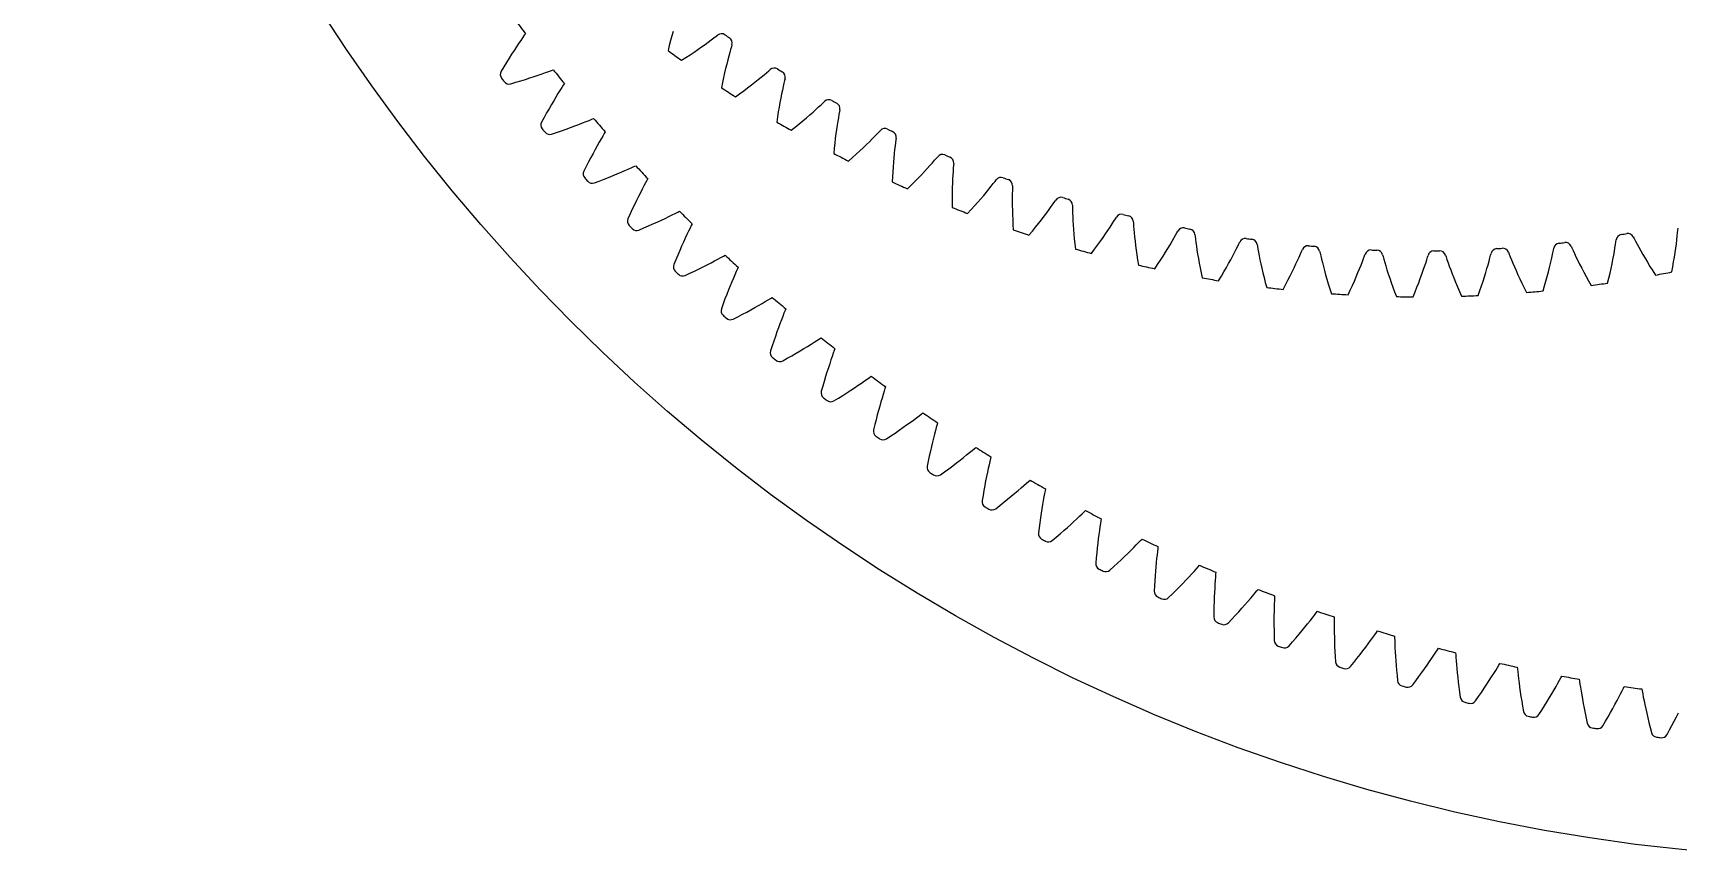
# Model space of a CAD drawing. Header units: millimetres. Extents: x -90 to 90, y -90 to 90.
# Drawn here: x -90.1 to -9.4, y -90.1 to -49.5 of the extents above; entities that cross this region are included whole.
import ezdxf

# ---------------------------------------------------------------- set-up
doc = ezdxf.new("R2010")
doc.units = ezdxf.units.MM

msp = doc.modelspace()

# ---------------------------------------------------------------- linework, layer by layer
at = {"layer": 'fixed_ring'}
for p, q in [((-66.160841, -49.920053), (-66.262972, -50.071578)), ((-66.067878, -49.784044), (-66.160841, -49.920053)), ((-65.987792, -49.66833), (-66.067878, -49.784044)), ((-65.932738, -49.589556), (-65.987792, -49.66833)), ((-66.730959, -50.794799), (-66.858286, -51.000013)), ((-66.60708, -50.59866), (-66.730959, -50.794799)), ((-66.487251, -50.412183), (-66.60708, -50.59866)), ((-66.372224, -50.236136), (-66.487251, -50.412183)), ((-66.262972, -50.071578), (-66.372224, -50.236136)), ((-66.988562, -51.213841), (-67.121781, -51.435365)), ((-66.858286, -51.000013), (-66.988562, -51.213841)), ((-65.499457, -51.689108), (-65.300158, -51.621999)), ((-65.300158, -51.621999), (-65.11343, -51.557595)), ((-65.11343, -51.557595), (-64.941105, -51.49681)), ((-64.941105, -51.49681), (-64.786103, -51.440999)), ((-64.786103, -51.440999), (-64.653979, -51.392554)), ((-64.653979, -51.392554), (-64.563901, -51.359057)), ((-66.649241, -52.04622), (-66.401351, -51.97293)), ((-66.401351, -51.97293), (-66.161651, -51.900555)), ((-66.161651, -51.900555), (-65.93103, -51.82887)), ((-65.93103, -51.82887), (-65.71006, -51.758242)), ((-65.71006, -51.758242), (-65.499457, -51.689108)), ((-64.236278, -52.373364), (-64.332636, -52.528624)), ((-64.148495, -52.233955), (-64.236278, -52.373364)), ((-64.072819, -52.11531), (-64.148495, -52.233955)), ((-64.020767, -52.034521), (-64.072819, -52.11531)), ((-64.656675, -53.068277), (-64.773088, -53.268936)), ((-64.543945, -52.877424), (-64.656675, -53.068277)), ((-64.435621, -52.697175), (-64.543945, -52.877424)), ((-64.332636, -52.528624), (-64.435621, -52.697175)), ((-65.014746, -53.697371), (-65.139539, -53.92375)), ((-64.892606, -53.478794), (-65.014746, -53.697371)), ((-64.773088, -53.268936), (-64.892606, -53.478794)), ((-63.508819, -54.116289), (-63.312185, -54.041731)), ((-63.312185, -54.041731), (-63.128011, -53.970349)), ((-63.128011, -53.970349), (-62.958095, -53.903125)), ((-62.958095, -53.903125), (-62.805302, -53.841523)), ((-62.805302, -53.841523), (-62.675094, -53.788143)), ((-62.675094, -53.788143), (-62.586339, -53.751281)), ((-64.644355, -54.516398), (-64.399398, -54.433835)), ((-64.399398, -54.433835), (-64.16259, -54.352495)), ((-64.16259, -54.352495), (-63.934829, -54.272186)), ((-63.934829, -54.272186), (-63.716671, -54.193296)), ((-63.716671, -54.193296), (-63.508819, -54.116289)), ((-62.220795, -54.752546), (-62.311245, -54.911321)), ((-62.138318, -54.609934), (-62.220795, -54.752546)), ((-62.067159, -54.488526), (-62.138318, -54.609934)), ((-62.018182, -54.405837), (-62.067159, -54.488526)), ((-62.723538, -55.667677), (-62.835078, -55.881882)), ((-62.614755, -55.462781), (-62.723538, -55.667677)), ((-62.509284, -55.267822), (-62.614755, -55.462781)), ((-62.407816, -55.083626), (-62.509284, -55.267822)), ((-62.311245, -54.911321), (-62.407816, -55.083626)), ((-62.94891, -56.104898), (-63.065099, -56.335811)), ((-62.835078, -55.881882), (-62.94891, -56.104898)), ((-61.633099, -56.551646), (-61.42829, -56.466874)), ((-61.42829, -56.466874), (-61.2346, -56.384974)), ((-61.2346, -56.384974), (-61.053242, -56.306714)), ((-61.053242, -56.306714), (-60.885974, -56.233146)), ((-60.885974, -56.233146), (-60.735606, -56.16584)), ((-60.735606, -56.16584), (-60.607499, -56.1076)), ((-60.607499, -56.1076), (-60.520193, -56.067426)), ((-62.547973, -56.909414), (-62.306295, -56.817695)), ((-62.306295, -56.817695), (-62.072714, -56.727505)), ((-62.072714, -56.727505), (-61.848135, -56.638686)), ((-61.848135, -56.638686), (-61.633099, -56.551646)), ((-60.201659, -57.216297), (-60.291681, -57.392113)), ((-60.117245, -57.054233), (-60.201659, -57.216297)), ((-60.040191, -56.908619), (-60.117245, -57.054233)), ((-59.973649, -56.78462), (-60.040191, -56.908619)), ((-59.927817, -56.700148), (-59.973649, -56.78462)), ((-60.58521, -57.987626), (-60.688613, -58.205875)), ((-60.484211, -57.778783), (-60.58521, -57.987626)), ((-60.386148, -57.579995), (-60.484211, -57.778783)), ((-60.291681, -57.392113), (-60.386148, -57.579995)), ((-60.793976, -58.433016), (-60.901397, -58.668136)), ((-60.688613, -58.205875), (-60.793976, -58.433016)), ((-59.673902, -58.92502), (-59.462292, -58.829953)), ((-59.462292, -58.829953), (-59.260817, -58.737538)), ((-59.260817, -58.737538), (-59.070344, -58.648409)), ((-59.070344, -58.648409), (-58.892058, -58.563383)), ((-58.892058, -58.563383), (-58.727677, -58.483575)), ((-58.727677, -58.483575), (-58.579947, -58.410661)), ((-58.579947, -58.410661), (-58.45412, -58.347643)), ((-58.45412, -58.347643), (-58.368388, -58.304213)), ((-60.363062, -59.22188), (-60.125004, -59.121136)), ((-60.125004, -59.121136), (-59.894981, -59.022224)), ((-59.894981, -59.022224), (-59.673902, -58.92502)), ((-58.090209, -59.619368), (-58.177542, -59.810671)), ((-58.006864, -59.44029), (-58.090209, -59.619368)), ((-57.928606, -59.275165), (-58.006864, -59.44029)), ((-57.857084, -59.126756), (-57.928606, -59.275165)), ((-57.795253, -59.000342), (-57.857084, -59.126756)), ((-57.752631, -58.914205), (-57.795253, -59.000342)), ((-58.456251, -60.447485), (-58.552995, -60.678428)), ((-58.361131, -60.225501), (-58.456251, -60.447485)), ((-58.268058, -60.013006), (-58.361131, -60.225501)), ((-58.177542, -59.810671), (-58.268058, -60.013006)), ((-56.341374, -60.572808), (-56.218007, -60.505102)), ((-56.218007, -60.505102), (-56.133969, -60.458478)), ((-58.552995, -60.678428), (-58.651496, -60.917422)), ((-57.858613, -61.340898), (-57.632474, -61.233403)), ((-57.632474, -61.233403), (-57.415207, -61.127952)), ((-57.415207, -61.127952), (-57.207323, -61.024993)), ((-57.207323, -61.024993), (-57.009467, -60.925064)), ((-57.009467, -60.925064), (-56.822481, -60.828834)), ((-56.822481, -60.828834), (-56.64752, -60.737162)), ((-56.64752, -60.737162), (-56.486256, -60.651228)), ((-56.486256, -60.651228), (-56.341374, -60.572808)), ((-55.592087, -61.261206), (-55.657976, -61.4122)), ((-55.535054, -61.132556), (-55.592087, -61.261206)), ((-55.495703, -61.044877), (-55.535054, -61.132556)), ((-58.092713, -61.450525), (-57.858613, -61.340898)), ((-55.886593, -61.956691), (-55.969434, -62.162288)), ((-55.806517, -61.762238), (-55.886593, -61.956691)), ((-55.729967, -61.580152), (-55.806517, -61.762238)), ((-55.657976, -61.4122), (-55.729967, -61.580152)), ((-56.229139, -62.837956), (-56.318581, -63.080487)), ((-56.141151, -62.603538), (-56.229139, -62.837956)), ((-56.054447, -62.378133), (-56.141151, -62.603538)), ((-55.969434, -62.162288), (-56.054447, -62.378133)), ((-54.677426, -63.026358), (-54.494193, -62.923163)), ((-54.494193, -62.923163), (-54.322803, -62.824975)), ((-54.322803, -62.824975), (-54.164886, -62.733035)), ((-54.164886, -62.733035), (-54.023056, -62.649221)), ((-54.023056, -62.649221), (-53.902323, -62.576923)), ((-53.902323, -62.576923), (-53.820098, -62.52717)), ((-55.74014, -63.592194), (-55.51033, -63.473838)), ((-55.51033, -63.473838), (-55.288394, -63.357914)), ((-55.288394, -63.357914), (-55.075248, -63.244364)), ((-55.075248, -63.244364), (-54.871384, -63.133658)), ((-54.871384, -63.133658), (-54.677426, -63.026358)), ((-53.374191, -63.632854), (-53.443837, -63.817691)), ((-53.308568, -63.462313), (-53.374191, -63.632854)), ((-53.248405, -63.308947), (-53.308568, -63.462313)), ((-53.196252, -63.178243), (-53.248405, -63.308947)), ((-53.160227, -63.089146), (-53.196252, -63.178243)), ((-53.668425, -64.442476), (-53.746588, -64.670982)), ((-53.591591, -64.223585), (-53.668425, -64.442476)), ((-53.516542, -64.015018), (-53.591591, -64.223585)), ((-53.443837, -63.817691), (-53.516542, -64.015018)), ((-51.510346, -64.560173), (-51.430051, -64.507363)), ((-53.825697, -64.908545), (-53.905953, -65.154268)), ((-53.746588, -64.670982), (-53.825697, -64.908545)), ((-52.866059, -65.392748), (-52.657335, -65.271261)), ((-52.657335, -65.271261), (-52.45778, -65.152965)), ((-52.45778, -65.152965), (-52.267995, -65.038446)), ((-52.267995, -65.038446), (-52.088773, -64.928431)), ((-52.088773, -64.928431), (-51.921198, -64.823865)), ((-51.921198, -64.823865), (-51.766852, -64.726051)), ((-51.766852, -64.726051), (-51.628274, -64.636961)), ((-51.628274, -64.636961), (-51.510346, -64.560173)), ((-50.829356, -65.267082), (-50.883707, -65.422603)), ((-50.782157, -65.134509), (-50.829356, -65.267082)), ((-50.749508, -65.044119), (-50.782157, -65.134509)), ((-53.308673, -65.643855), (-53.083478, -65.516939)), ((-53.083478, -65.516939), (-52.866059, -65.392748)), ((-51.070744, -65.982739), (-51.137895, -66.193982)), ((-51.005514, -65.782817), (-51.070744, -65.982739)), ((-50.942869, -65.595491), (-51.005514, -65.782817)), ((-50.883707, -65.422603), (-50.942869, -65.595491)), ((-51.346071, -66.887262), (-51.417027, -67.13583)), ((-51.275954, -66.646892), (-51.346071, -66.887262)), ((-51.206441, -66.415607), (-51.275954, -66.646892)), ((-51.137895, -66.193982), (-51.206441, -66.415607)), ((-49.969927, -67.080056), (-49.784585, -66.958479)), ((-49.784585, -66.958479), (-49.609628, -66.8418)), ((-49.609628, -66.8418), (-49.446105, -66.731005)), ((-49.446105, -66.731005), (-49.295547, -66.627454)), ((-49.295547, -66.627454), (-49.160419, -66.533215)), ((-49.160419, -66.533215), (-49.045463, -66.452045)), ((-49.045463, -66.452045), (-48.967211, -66.396252)), ((-48.266959, -66.90703), (-48.296185, -66.998584)), ((-50.801754, -67.602604), (-50.581492, -67.467307)), ((-50.581492, -67.467307), (-50.368899, -67.335026)), ((-50.368899, -67.335026), (-50.164892, -67.205774)), ((-50.164892, -67.205774), (-49.969927, -67.080056)), ((-48.494998, -67.654835), (-48.552662, -67.857069)), ((-48.439443, -67.465285), (-48.494998, -67.654835)), ((-48.386827, -67.290293), (-48.439443, -67.465285)), ((-48.338364, -67.132839), (-48.386827, -67.290293)), ((-48.296185, -66.998584), (-48.338364, -67.132839)), ((-48.732744, -68.528471), (-48.79377, -68.771308)), ((-48.67198, -68.294735), (-48.732744, -68.528471)), ((-48.611819, -68.070688), (-48.67198, -68.294735)), ((-48.552662, -67.857069), (-48.611819, -68.070688)), ((-47.060266, -68.660562), (-46.901026, -68.543695)), ((-46.901026, -68.543695), (-46.75447, -68.434554)), ((-46.75447, -68.434554), (-46.622982, -68.335299)), ((-46.622982, -68.335299), (-46.511161, -68.249862)), ((-46.511161, -68.249862), (-46.435063, -68.191165)), ((-48.79377, -68.771308), (-48.855326, -69.022369)), ((-48.222931, -69.46567), (-48.007914, -69.322183)), ((-48.007914, -69.322183), (-47.800447, -69.181999)), ((-47.800447, -69.181999), (-47.601446, -69.045165)), ((-47.601446, -69.045165), (-47.411349, -68.912202)), ((-47.411349, -68.912202), (-47.23071, -68.783739)), ((-47.23071, -68.783739), (-47.060266, -68.660562)), ((-45.867457, -69.239589), (-45.915842, -69.431095)), ((-45.82146, -69.062742), (-45.867457, -69.239589)), ((-45.778954, -68.903576), (-45.82146, -69.062742)), ((-45.741855, -68.76783), (-45.778954, -68.903576)), ((-45.716094, -68.675241), (-45.741855, -68.76783)), ((-46.06863, -70.077199), (-46.120559, -70.313055)), ((-46.016939, -69.851048), (-46.06863, -70.077199)), ((-45.965859, -69.635354), (-46.016939, -69.851048)), ((-45.915842, -69.431095), (-45.965859, -69.635354)), ((-44.289564, -70.259368), (-44.147217, -70.144792)), ((-44.147217, -70.144792), (-44.019556, -70.040661)), ((-44.019556, -70.040661), (-43.911027, -69.951078)), ((-43.911027, -69.951078), (-43.837191, -69.889561)), ((-46.172407, -70.558016), (-46.224476, -70.811215)), ((-46.120559, -70.313055), (-46.172407, -70.558016)), ((-45.366386, -71.078941), (-45.164339, -70.931052)), ((-45.164339, -70.931052), (-44.970626, -70.78683)), ((-44.970626, -70.78683), (-44.785664, -70.64681)), ((-44.785664, -70.64681), (-44.609986, -70.511644)), ((-44.609986, -70.511644), (-44.444296, -70.382143)), ((-44.444296, -70.382143), (-44.289564, -70.259368)), ((-43.230551, -70.915893), (-43.271698, -71.109082)), ((-43.191238, -70.737441), (-43.230551, -70.915893)), ((-43.15475, -70.576788), (-43.191238, -70.737441)), ((-43.122782, -70.439742), (-43.15475, -70.576788)), ((-43.100522, -70.346251), (-43.122782, -70.439742)), ((-45.575854, -71.230414), (-45.366386, -71.078941)), ((-43.400074, -71.760477), (-43.443095, -71.99812)), ((-43.356926, -71.532541), (-43.400074, -71.760477)), ((-43.313996, -71.315079), (-43.356926, -71.532541)), ((-43.271698, -71.109082), (-43.313996, -71.315079)), ((-41.615416, -71.875598), (-41.477479, -71.755748)), ((-41.477479, -71.755748), (-41.353825, -71.646889)), ((-41.353825, -71.646889), (-41.248743, -71.553287)), ((-41.248743, -71.553287), (-41.177273, -71.489036)), ((-43.485692, -72.244857), (-43.5282, -72.499836)), ((-43.443095, -71.99812), (-43.485692, -72.244857)), ((-42.660647, -72.735095), (-42.464306, -72.579711)), ((-42.464306, -72.579711), (-42.276155, -72.428304)), ((-42.276155, -72.428304), (-42.096591, -72.281426)), ((-42.096591, -72.281426), (-41.926121, -72.139747)), ((-41.926121, -72.139747), (-41.765419, -72.004105)), ((-41.765419, -72.004105), (-41.615416, -71.875598)), ((-40.532456, -72.491823), (-40.566308, -72.686423)), ((-40.499884, -72.312018), (-40.532456, -72.491823)), ((-40.469464, -72.150107), (-40.499884, -72.312018)), ((-40.442675, -72.011956), (-40.469464, -72.150107)), ((-40.423947, -71.917693), (-40.442675, -72.011956)), ((-42.864269, -72.89434), (-42.660647, -72.735095)), ((-40.670091, -73.342186), (-40.704142, -73.581278)), ((-40.635547, -73.112788), (-40.670091, -73.342186)), ((-40.600827, -72.893865), (-40.635547, -73.112788)), ((-40.566308, -72.686423), (-40.600827, -72.893865)), ((-39.027429, -73.524154), (-38.882365, -73.390095)), ((-38.882365, -73.390095), (-38.749034, -73.265142)), ((-38.749034, -73.265142), (-38.629562, -73.151708)), ((-38.629562, -73.151708), (-38.528075, -73.05422)), ((-38.528075, -73.05422), (-38.459072, -72.987326)), ((-37.690156, -73.387343), (-37.705325, -73.482244)), ((-40.737428, -73.829444), (-40.770315, -74.085841)), ((-40.704142, -73.581278), (-40.737428, -73.829444)), ((-39.894527, -74.288301), (-39.704169, -74.125641)), ((-39.704169, -74.125641), (-39.521846, -73.967264)), ((-39.521846, -73.967264), (-39.347934, -73.813736)), ((-39.347934, -73.813736), (-39.182915, -73.665745)), ((-39.182915, -73.665745), (-39.027429, -73.524154)), ((-37.8035, -74.160885), (-37.830192, -74.369478)), ((-37.776993, -73.965148), (-37.8035, -74.160885)), ((-37.751207, -73.784246), (-37.776993, -73.965148)), ((-37.726899, -73.621305), (-37.751207, -73.784246)), ((-37.705325, -73.482244), (-37.726899, -73.621305)), ((-40.092014, -74.455092), (-39.894527, -74.288301)), ((-37.882544, -74.820087), (-37.907577, -75.060291)), ((-37.856653, -74.589553), (-37.882544, -74.820087)), ((-37.830192, -74.369478), (-37.856653, -74.589553)), ((-36.384249, -75.087477), (-36.234199, -74.940138)), ((-36.234199, -74.940138), (-36.09428, -74.800717)), ((-36.09428, -74.800717), (-35.965744, -74.670837)), ((-35.965744, -74.670837), (-35.850624, -74.55299)), ((-35.850624, -74.55299), (-35.752875, -74.451753)), ((-35.752875, -74.451753), (-35.686438, -74.382311)), ((-34.930935, -74.988301), (-34.949097, -75.152041)), ((-34.914607, -74.848526), (-34.930935, -74.988301)), ((-34.903019, -74.753122), (-34.914607, -74.848526)), ((-37.931505, -75.309533), (-37.954724, -75.566985)), ((-37.907577, -75.060291), (-37.931505, -75.309533)), ((-37.263014, -75.910461), (-37.07194, -75.73636)), ((-37.07194, -75.73636), (-36.887835, -75.566655)), ((-36.887835, -75.566655), (-36.711599, -75.401532)), ((-36.711599, -75.401532), (-36.543585, -75.241571)), ((-36.543585, -75.241571), (-36.384249, -75.087477)), ((-35.006013, -75.73983), (-35.024177, -75.960744)), ((-34.987186, -75.53038), (-35.006013, -75.73983)), ((-34.96806, -75.333785), (-34.987186, -75.53038)), ((-34.949097, -75.152041), (-34.96806, -75.333785)), ((-33.131548, -75.970844), (-33.020942, -75.84875)), ((-33.020942, -75.84875), (-32.927071, -75.743908)), ((-32.927071, -75.743908), (-32.863293, -75.672016)), ((-35.057358, -76.433065), (-35.071894, -76.68303)), ((-35.041378, -76.192089), (-35.057358, -76.433065)), ((-35.024177, -75.960744), (-35.041378, -76.192089)), ((-33.849391, -76.729077), (-33.687513, -76.562909)), ((-33.687513, -76.562909), (-33.534085, -76.402931)), ((-33.534085, -76.402931), (-33.389684, -76.250052)), ((-33.389684, -76.250052), (-33.255109, -76.105467)), ((-33.255109, -76.105467), (-33.131548, -75.970844)), ((-32.109634, -76.595795), (-32.121351, -76.79297)), ((-32.097521, -76.413466), (-32.109634, -76.595795)), ((-32.085531, -76.249159), (-32.097521, -76.413466)), ((-32.074472, -76.108869), (-32.085531, -76.249159)), ((-32.06648, -76.013097), (-32.074472, -76.108869)), ((-35.071894, -76.68303), (-35.085412, -76.941174)), ((-34.381272, -77.258388), (-34.196882, -77.077222)), ((-34.196882, -77.077222), (-34.019291, -76.900712)), ((-34.019291, -76.900712), (-33.849391, -76.729077)), ((-32.150614, -77.456249), (-32.157519, -77.697655)), ((-32.142128, -77.224421), (-32.150614, -77.456249)), ((-32.132287, -77.00298), (-32.142128, -77.224421)), ((-32.121351, -76.79297), (-32.132287, -77.00298)), ((-30.636458, -77.610245), (-30.497909, -77.452043)), ((-30.497909, -77.452043), (-30.368868, -77.302498)), ((-30.368868, -77.302498), (-30.250459, -77.163322)), ((-30.250459, -77.163322), (-30.144524, -77.037154)), ((-30.144524, -77.037154), (-30.054663, -76.928856)), ((-30.054663, -76.928856), (-29.993634, -76.854616)), ((-29.194713, -77.402095), (-29.200514, -77.566736)), ((-29.188939, -77.261488), (-29.194713, -77.402095)), ((-29.184555, -77.165483), (-29.188939, -77.261488)), ((-32.162642, -77.947991), (-32.166441, -78.20646)), ((-32.157519, -77.697655), (-32.162642, -77.947991)), ((-31.273422, -78.30899), (-31.102597, -78.125925)), ((-31.102597, -78.125925), (-30.939273, -77.948021)), ((-30.939273, -77.948021), (-30.783759, -77.775881)), ((-30.783759, -77.775881), (-30.636458, -77.610245)), ((-29.213081, -78.157141), (-29.214586, -78.378795)), ((-29.210053, -77.946868), (-29.213081, -78.157141)), ((-29.20576, -77.749392), (-29.210053, -77.946868)), ((-29.200514, -77.566736), (-29.20576, -77.749392)), ((-27.439644, -78.390116), (-27.326553, -78.246585)), ((-27.326553, -78.246585), (-27.225439, -78.116522)), ((-27.225439, -78.116522), (-27.139715, -78.00492)), ((-27.139715, -78.00492), (-27.081522, -77.928436)), ((-26.261323, -78.20865), (-26.262092, -78.304752)), ((-31.450867, -78.496964), (-31.273422, -78.30899)), ((-29.214586, -78.378795), (-29.214346, -78.610779)), ((-29.214346, -78.610779), (-29.212165, -78.852274)), ((-29.212165, -78.852274), (-29.207868, -79.102625)), ((-28.14188, -79.24056), (-27.985363, -79.056638)), ((-27.985363, -79.056638), (-27.836435, -78.878771)), ((-27.836435, -78.878771), (-27.695468, -78.707711)), ((-27.695468, -78.707711), (-27.562968, -78.544409)), ((-27.562968, -78.544409), (-27.439644, -78.390116)), ((-26.262092, -78.304752), (-26.262573, -78.445476)), ((-26.262573, -78.445476), (-26.262177, -78.61022)), ((-26.262177, -78.61022), (-26.260549, -78.792943)), ((-26.260549, -78.792943), (-26.25741, -78.990442)), ((-26.25741, -78.990442), (-26.252527, -79.200679)), ((-24.26782, -79.085324), (-24.186355, -78.970576)), ((-24.186355, -78.970576), (-24.131079, -78.891958)), ((-29.207868, -79.102625), (-29.201942, -79.361054)), ((-28.475947, -79.624436), (-28.305698, -79.429921)), ((-28.305698, -79.429921), (-28.14188, -79.24056)), ((-26.252527, -79.200679), (-26.245693, -79.422233)), ((-26.245693, -79.422233), (-26.236727, -79.654044)), ((-26.236727, -79.654044), (-26.225465, -79.895286)), ((-24.991844, -80.053359), (-24.849711, -79.870016)), ((-24.849711, -79.870016), (-24.715279, -79.693775)), ((-24.715279, -79.693775), (-24.589015, -79.525605)), ((-24.589015, -79.525605), (-24.471581, -79.366782)), ((-24.471581, -79.366782), (-24.36397, -79.219098)), ((-24.36397, -79.219098), (-24.26782, -79.085324)), ((-23.30092, -79.141122), (-23.298074, -79.237185)), ((-23.298074, -79.237185), (-23.293261, -79.377827)), ((-23.293261, -79.377827), (-23.286669, -79.542439)), ((-23.286669, -79.542439), (-23.278169, -79.724972)), ((-23.278169, -79.724972), (-23.267604, -79.922213)), ((-21.275852, -79.942189), (-21.198761, -79.824459)), ((-21.198761, -79.824459), (-21.146482, -79.743817)), ((-26.225465, -79.895286), (-26.211754, -80.145298)), ((-26.211754, -80.145298), (-26.196111, -80.403322)), ((-25.460723, -80.639208), (-25.297911, -80.438427)), ((-25.297911, -80.438427), (-25.141331, -80.243038)), ((-25.141331, -80.243038), (-24.991844, -80.053359)), ((-23.267604, -79.922213), (-23.254815, -80.132118)), ((-23.254815, -80.132118), (-23.239653, -80.353258)), ((-23.239653, -80.353258), (-23.221974, -80.584567)), ((-23.221974, -80.584567), (-23.201645, -80.825215)), ((-21.827815, -80.748214), (-21.700108, -80.567041)), ((-21.700108, -80.567041), (-21.580259, -80.39424)), ((-21.580259, -80.39424), (-21.468882, -80.231113)), ((-21.468882, -80.231113), (-21.366903, -80.079486)), ((-21.366903, -80.079486), (-21.275852, -79.942189)), ((-20.307538, -79.961578), (-20.30108, -80.057466)), ((-20.30108, -80.057466), (-20.290981, -80.197828)), ((-20.290981, -80.197828), (-20.278201, -80.362075)), ((-20.278201, -80.362075), (-20.262841, -80.54416)), ((-20.262841, -80.54416), (-20.244864, -80.740863)), ((-18.339592, -80.82653), (-18.253771, -80.685905)), ((-18.253771, -80.685905), (-18.181162, -80.565359)), ((-18.181162, -80.565359), (-18.131954, -80.482807)), ((-17.285413, -80.668857), (-17.275353, -80.764434)), ((-23.201645, -80.825215), (-23.178539, -81.074535)), ((-23.178539, -81.074535), (-23.153202, -81.331787)), ((-22.409461, -81.539845), (-22.254317, -81.333082)), ((-22.254317, -81.333082), (-22.105198, -81.131942)), ((-22.105198, -81.131942), (-21.962951, -80.936773)), ((-21.962951, -80.936773), (-21.827815, -80.748214)), ((-20.244864, -80.740863), (-20.224189, -80.950139)), ((-20.224189, -80.950139), (-20.200719, -81.170552)), ((-20.200719, -81.170552), (-20.174352, -81.401032)), ((-20.174352, -81.401032), (-20.144986, -81.640745)), ((-18.775025, -81.512122), (-18.654222, -81.326273)), ((-18.654222, -81.326273), (-18.540958, -81.149087)), ((-18.540958, -81.149087), (-18.435797, -80.981885)), ((-18.435797, -80.981885), (-18.339592, -80.82653)), ((-17.275353, -80.764434), (-17.259981, -80.904317)), ((-17.259981, -80.904317), (-17.241032, -81.067968)), ((-17.241032, -81.067968), (-17.218833, -81.249345)), ((-17.218833, -81.249345), (-17.19347, -81.445233)), ((-17.19347, -81.445233), (-17.164938, -81.653583)), ((-15.376617, -81.618037), (-15.286325, -81.459173)), ((-15.286325, -81.459173), (-15.205853, -81.31542)), ((-15.205853, -81.31542), (-15.137831, -81.192227)), ((-15.137831, -81.192227), (-15.091762, -81.107883)), ((-14.238822, -81.261959), (-14.225174, -81.35709)), ((-14.225174, -81.35709), (-14.204551, -81.496296)), ((-14.204551, -81.496296), (-14.17946, -81.659118)), ((-20.144986, -81.640745), (-20.112518, -81.889019)), ((-20.112518, -81.889019), (-20.077522, -82.145136)), ((-19.326482, -82.325072), (-19.179225, -82.112619)), ((-19.179225, -82.112619), (-19.037777, -81.906012)), ((-19.037777, -81.906012), (-18.902972, -81.705631)), ((-18.902972, -81.705631), (-18.775025, -81.512122)), ((-17.164938, -81.653583), (-17.133194, -81.872958)), ((-17.133194, -81.872958), (-17.098176, -82.102283)), ((-17.098176, -82.102283), (-17.059813, -82.340722)), ((-15.816238, -82.358844), (-15.69566, -82.160658)), ((-15.69566, -82.160658), (-15.581934, -81.970398)), ((-15.581934, -81.970398), (-15.475415, -81.789076)), ((-15.475415, -81.789076), (-15.376617, -81.618037)), ((-14.17946, -81.659118), (-14.150455, -81.839532)), ((-14.150455, -81.839532), (-14.117741, -82.034327)), ((-14.117741, -82.034327), (-14.081392, -82.241456)), ((-14.081392, -82.241456), (-14.041419, -82.459482)), ((-12.387968, -82.313302), (-12.295674, -82.138668)), ((-12.295674, -82.138668), (-12.211421, -81.97652)), ((-12.211421, -81.97652), (-12.136414, -81.829841)), ((-12.136414, -81.829841), (-12.073073, -81.704177)), ((-12.073073, -81.704177), (-12.03021, -81.61816)), ((-11.172077, -81.740043), (-11.154861, -81.834594)), ((-11.154861, -81.834594), (-11.129016, -81.972925)), ((-11.129016, -81.972925), (-11.097818, -82.134688)), ((-11.097818, -82.134688), (-11.062047, -82.313884)), ((-17.059813, -82.340722), (-17.01803, -82.587599)), ((-17.01803, -82.587599), (-16.973425, -82.842218)), ((-16.216148, -82.993776), (-16.076987, -82.775935)), ((-16.076987, -82.775935), (-15.94341, -82.564153)), ((-15.94341, -82.564153), (-15.816238, -82.358844)), ((-14.041419, -82.459482), (-13.9978, -82.687327)), ((-13.9978, -82.687327), (-13.950495, -82.924154)), ((-13.950495, -82.924154), (-13.899455, -83.169285)), ((-12.951994, -83.32209), (-12.826478, -83.105434)), ((-12.826478, -83.105434), (-12.707118, -82.895486)), ((-12.707118, -82.895486), (-12.59408, -82.692906)), ((-12.59408, -82.692906), (-12.487591, -82.498502)), ((-12.487591, -82.498502), (-12.387968, -82.313302)), ((-11.062047, -82.313884), (-11.02203, -82.507311)), ((-11.02203, -82.507311), (-10.977915, -82.712926)), ((-10.977915, -82.712926), (-10.929769, -82.929293)), ((-10.929769, -82.929293), (-10.87761, -83.155337)), ((-9.580013, -83.3148), (-9.474675, -83.108111)), ((-9.474675, -83.108111), (-9.375574, -82.909839)), ((-13.899455, -83.169285), (-13.845304, -83.422047)), ((-13.082862, -83.545012), (-12.951994, -83.32209)), ((-10.87761, -83.155337), (-10.821431, -83.390217)), ((-10.821431, -83.390217), (-10.761207, -83.633255)), ((-10.761207, -83.633255), (-10.697587, -83.8838)), ((-9.931059, -83.977999), (-9.808668, -83.750313)), ((-9.808668, -83.750313), (-9.691391, -83.529089)), ((-9.691391, -83.529089), (-9.580013, -83.3148))]:
    msp.add_line(p, q, dxfattribs=at)
for centre, radius, start, end in [((0, 0), 82.5, 216.345731, 216.947683), ((-66.862709, -51.586632), 0.3, 149.720223, 217.651289), ((0, 0), 82.5, 218.501419, 219.103371), ((0, 0), 84.75, 217.651289, 217.797813), ((-66.730566, -51.757454), 0.3, 217.797813, 285.728879), ((-64.87496, -54.065165), 0.3, 151.875912, 219.806977), ((0, 0), 82.5, 220.657108, 221.25906), ((0, 0), 84.75, 219.806977, 219.953502), ((-64.736485, -54.230895), 0.3, 219.953502, 287.884567), ((-62.795388, -56.467174), 0.3, 154.031601, 221.962666), ((0, 0), 82.5, 222.812796, 223.414749), ((0, 0), 84.75, 221.962666, 222.10919), ((-62.650777, -56.627578), 0.3, 222.10919, 290.040256), ((-60.626936, -58.78926), 0.3, 156.187289, 224.118355), ((0, 0), 82.5, 224.968485, 225.570437), ((0, 0), 84.75, 224.118355, 224.264879), ((-60.476394, -58.944111), 0.3, 224.264879, 292.195944), ((0, 0), 82.5, 227.124174, 227.726126), ((-58.372673, -61.028137), 0.3, 158.342978, 226.274043), ((0, 0), 84.75, 226.274043, 226.420568), ((-58.216413, -61.177216), 0.3, 226.420568, 294.351633), ((0, 0), 82.5, 229.279862, 229.881814), ((-56.035791, -63.180635), 0.3, 160.498666, 228.429732), ((0, 0), 84.75, 228.429732, 228.576256), ((-55.874034, -63.323731), 0.3, 228.576256, 296.507322), ((0, 0), 82.5, 231.435551, 232.037503), ((-53.619596, -65.243708), 0.3, 162.654355, 230.58542), ((0, 0), 84.75, 230.58542, 230.731945), ((-53.45257, -65.380618), 0.3, 230.731945, 298.66301), ((0, 0), 82.5, 233.59124, 234.193192), ((-51.127508, -67.214436), 0.3, 164.810044, 232.741109), ((0, 0), 84.75, 232.741109, 232.887633), ((-50.955451, -67.344966), 0.3, 232.887633, 300.818699), ((0, 0), 82.5, 235.746928, 236.34888), ((-48.563055, -69.090029), 0.3, 166.965732, 234.896798), ((0, 0), 84.75, 234.896798, 235.043322), ((-48.38621, -69.213995), 0.3, 235.043322, 302.974387), ((0, 0), 82.5, 237.902617, 238.504569), ((-45.929867, -70.867834), 0.3, 169.121421, 237.052486), ((0, 0), 84.75, 237.052486, 237.199011), ((-45.748484, -70.98506), 0.3, 237.199011, 305.130076), ((0, 0), 82.5, 240.058305, 240.660257), ((-43.23167, -72.545332), 0.3, 171.27711, 239.208175), ((0, 0), 84.75, 239.208175, 239.354699), ((-43.046006, -72.655653), 0.3, 239.354699, 307.285765), ((0, 0), 82.5, 242.213994, 242.815946), ((-40.472283, -74.120151), 0.3, 173.432798, 241.363864), ((0, 0), 84.75, 241.363864, 241.510388), ((-40.282601, -74.22341), 0.3, 241.510388, 309.441453), ((0, 0), 82.5, 244.369683, 244.971635), ((-37.655612, -75.590061), 0.3, 175.588487, 243.519552), ((0, 0), 82.5, 246.525371, 247.127323), ((0, 0), 84.75, 243.519552, 243.666077), ((-37.46218, -75.686112), 0.3, 243.666077, 311.597142), ((-34.785645, -76.952982), 0.3, 177.744175, 245.675241), ((0, 0), 84.75, 245.675241, 245.821765), ((-34.588736, -77.041689), 0.3, 245.821765, 313.752831), ((0, 0), 82.5, 248.68106, 249.283012), ((-31.866441, -78.206984), 0.3, 179.899864, 247.830929), ((0, 0), 82.5, 250.836748, 251.438701), ((0, 0), 84.75, 247.830929, 247.977454), ((-31.666336, -78.288222), 0.3, 247.977454, 315.908519), ((0, 0), 82.5, 252.992437, 253.594389), ((-28.902135, -79.350294), 0.3, 182.055553, 249.986618), ((0, 0), 84.75, 249.986618, 250.133142), ((-28.699115, -79.423946), 0.3, 250.133142, 318.064208), ((0, 0), 82.5, 255.148126, 255.750078), ((-25.896921, -80.381291), 0.3, 184.211241, 252.142307), ((0, 0), 84.75, 252.142307, 252.288831), ((-25.691274, -80.447256), 0.3, 252.288831, 320.219896), ((0, 0), 82.5, 257.303814, 257.905766), ((-22.855052, -81.298518), 0.3, 186.36693, 254.297995), ((0, 0), 82.5, 259.459503, 260.061455), ((0, 0), 84.75, 254.297995, 254.44452), ((-22.64707, -81.3567), 0.3, 254.44452, 322.375585), ((-19.780835, -82.100676), 0.3, 188.522619, 256.453684), ((0, 0), 82.5, 261.615192, 262.217144), ((0, 0), 84.75, 256.453684, 256.600208), ((-19.570812, -82.150994), 0.3, 256.600208, 324.531274), ((-16.67862, -82.78663), 0.3, 190.678307, 258.609372), ((0, 0), 84.75, 258.609372, 258.755897), ((-16.466853, -82.829012), 0.3, 258.755897, 326.686962), ((-13.552799, -83.355409), 0.3, 192.833996, 260.765061), ((0, 0), 84.75, 260.765061, 260.911586), ((-13.339587, -83.389795), 0.3, 260.911586, 328.842651), ((-10.407795, -83.806207), 0.3, 194.989684, 262.92075), ((0, 0), 84.75, 262.92075, 263.067274), ((-10.193441, -83.832549), 0.3, 263.067274, 330.99834)]:
    msp.add_arc(centre, radius, start, end, dxfattribs=at)
at = {"layer": 'outer'}
msp.add_circle((0, 0), 90.087573, dxfattribs=at)
at = {"layer": 'thin_ring_external'}
for p, q in [((-58.810496, -49.930351), (-58.873622, -50.169668)), ((-58.747184, -49.700405), (-58.810496, -49.930351)), ((-58.684073, -49.480382), (-58.747184, -49.700405)), ((-57.117958, -50.115459), (-56.960794, -50.001026)), ((-56.960794, -50.001026), (-56.816526, -49.893857)), ((-56.816526, -49.893857), (-56.687418, -49.796141)), ((-56.687418, -49.796141), (-56.57788, -49.711833)), ((-56.57788, -49.711833), (-56.502233, -49.65467)), ((-58.873622, -50.169668), (-58.936225, -50.417906)), ((-58.276848, -50.894403), (-58.060804, -50.757049)), ((-58.060804, -50.757049), (-57.853394, -50.621998)), ((-57.853394, -50.621998), (-57.65494, -50.489711)), ((-57.65494, -50.489711), (-57.465845, -50.360731)), ((-57.465845, -50.360731), (-57.286623, -50.23571)), ((-57.286623, -50.23571), (-57.117958, -50.115459)), ((-55.957204, -50.687947), (-56.006994, -50.875873)), ((-55.909519, -50.514671), (-55.957204, -50.687947)), ((-55.865157, -50.35895), (-55.909519, -50.514671)), ((-55.826211, -50.226323), (-55.865157, -50.35895)), ((-55.800304, -50.135115), (-55.826211, -50.226323)), ((-56.161517, -51.511907), (-56.213006, -51.744785)), ((-56.109723, -51.288948), (-56.161517, -51.511907)), ((-56.058046, -51.076628), (-56.109723, -51.288948)), ((-56.006994, -50.875873), (-56.058046, -51.076628)), ((-54.362108, -51.720921), (-54.2235, -51.606526)), ((-54.2235, -51.606526), (-54.09955, -51.502345)), ((-54.09955, -51.502345), (-53.994459, -51.412554)), ((-53.994459, -51.412554), (-53.92183, -51.351603)), ((-56.26383, -51.987014), (-56.313676, -52.238124)), ((-56.213006, -51.744785), (-56.26383, -51.987014)), ((-55.42208, -52.532125), (-55.221836, -52.38666)), ((-55.221836, -52.38666), (-55.030396, -52.244413)), ((-55.030396, -52.244413), (-54.848133, -52.105946)), ((-54.848133, -52.105946), (-54.675529, -51.971937)), ((-54.675529, -51.971937), (-54.513224, -51.84323)), ((-54.513224, -51.84323), (-54.362108, -51.720921)), ((-53.324753, -52.355703), (-53.364882, -52.545926)), ((-53.285977, -52.180218), (-53.324753, -52.355703)), ((-53.249624, -52.022434), (-53.285977, -52.180218)), ((-53.217501, -51.887992), (-53.249624, -52.022434)), ((-53.196285, -51.795581), (-53.217501, -51.887992)), ((-55.630829, -52.680332), (-55.42208, -52.532125)), ((-53.486726, -53.18902), (-53.526257, -53.424224)), ((-53.446385, -52.963708), (-53.486726, -53.18902)), ((-53.405616, -52.749025), (-53.446385, -52.963708)), ((-53.364882, -52.545926), (-53.405616, -52.749025)), ((-51.678992, -53.305883), (-51.546406, -53.184559)), ((-51.546406, -53.184559), (-51.427938, -53.074185)), ((-51.427938, -53.074185), (-51.327569, -52.979145)), ((-51.327569, -52.979145), (-51.258146, -52.914565)), ((-53.564647, -53.668731), (-53.601606, -53.922059)), ((-53.526257, -53.424224), (-53.564647, -53.668731)), ((-52.696161, -54.170152), (-52.503606, -54.014651)), ((-52.503606, -54.014651), (-52.319679, -53.862815)), ((-52.319679, -53.862815), (-52.144724, -53.715222)), ((-52.144724, -53.715222), (-51.979188, -53.572574)), ((-51.979188, -53.572574), (-51.823666, -53.435748)), ((-51.823666, -53.435748), (-51.678992, -53.305883)), ((-50.610578, -53.886868), (-50.640942, -54.078892)), ((-50.580813, -53.709632), (-50.610578, -53.886868)), ((-50.552564, -53.550198), (-50.580813, -53.709632)), ((-50.527348, -53.414291), (-50.552564, -53.550198)), ((-50.510878, -53.320917), (-50.527348, -53.414291)), ((-52.89707, -54.328823), (-52.696161, -54.170152)), ((-50.729791, -54.727368), (-50.75726, -54.964284)), ((-50.701006, -54.500291), (-50.729791, -54.727368)), ((-50.671253, -54.283806), (-50.701006, -54.500291)), ((-50.640942, -54.078892), (-50.671253, -54.283806)), ((-49.056302, -54.888858), (-48.918448, -54.751775)), ((-48.918448, -54.751775), (-48.792229, -54.62384)), ((-48.792229, -54.62384), (-48.679551, -54.507561)), ((-48.679551, -54.507561), (-48.584166, -54.40752)), ((-48.584166, -54.40752), (-48.518132, -54.339479)), ((-47.76277, -54.801239), (-47.781014, -54.938256)), ((-47.751089, -54.707145), (-47.76277, -54.801239)), ((-50.783115, -55.210433), (-50.807091, -55.465318)), ((-50.75726, -54.964284), (-50.783115, -55.210433)), ((-50.082705, -55.835577), (-49.89016, -55.666854)), ((-49.89016, -55.666854), (-49.705796, -55.501725)), ((-49.705796, -55.501725), (-49.529861, -55.340695)), ((-49.529861, -55.340695), (-49.362671, -55.184361)), ((-49.362671, -55.184361), (-49.204634, -55.033447)), ((-49.204634, -55.033447), (-49.056302, -54.888858)), ((-47.86209, -55.676967), (-47.88075, -55.894689)), ((-47.842281, -55.470773), (-47.86209, -55.676967)), ((-47.821762, -55.277449), (-47.842281, -55.470773)), ((-47.801085, -55.098924), (-47.821762, -55.277449)), ((-47.781014, -54.938256), (-47.801085, -55.098924)), ((-45.771408, -55.693952), (-45.708934, -55.622628)), ((-47.913239, -56.360949), (-47.926492, -56.608097)), ((-47.897903, -56.12294), (-47.913239, -56.360949)), ((-47.88075, -55.894689), (-47.897903, -56.12294)), ((-46.509232, -56.50953), (-46.359107, -56.350744)), ((-46.359107, -56.350744), (-46.218351, -56.198769)), ((-46.218351, -56.198769), (-46.087676, -56.054827)), ((-46.087676, -56.054827), (-45.968154, -55.920614)), ((-45.968154, -55.920614), (-45.861561, -55.798733)), ((-45.861561, -55.798733), (-45.771408, -55.693952)), ((-44.954045, -56.34447), (-44.965579, -56.523817)), ((-44.942204, -56.182986), (-44.954045, -56.34447)), ((-44.93098, -56.045216), (-44.942204, -56.182986)), ((-44.924119, -55.950649), (-44.93098, -56.045216)), ((-47.926492, -56.608097), (-47.937422, -56.863874)), ((-47.195075, -57.196663), (-47.011396, -57.018328)), ((-47.011396, -57.018328), (-46.835704, -56.844)), ((-46.835704, -56.844), (-46.668221, -56.674197)), ((-46.668221, -56.674197), (-46.509232, -56.50953)), ((-44.992974, -57.143264), (-44.99845, -57.372093)), ((-44.985455, -56.924874), (-44.992974, -57.143264)), ((-44.976201, -56.717937), (-44.985455, -56.924874)), ((-44.965579, -56.523817), (-44.976201, -56.717937)), ((-43.317217, -57.362064), (-43.194062, -57.211637)), ((-43.194062, -57.211637), (-43.08155, -57.071497)), ((-43.08155, -57.071497), (-42.981318, -56.944332)), ((-42.981318, -56.944332), (-42.896633, -56.835084)), ((-42.896633, -56.835084), (-42.837883, -56.760664)), ((-42.043541, -57.281141), (-42.047121, -57.443019)), ((-42.039366, -57.142978), (-42.043541, -57.281141)), ((-42.037342, -57.048183), (-42.039366, -57.142978)), ((-45.001613, -57.610575), (-45.002229, -57.858077)), ((-45.002229, -57.858077), (-45.000085, -58.114078)), ((-44.99845, -57.372093), (-45.001613, -57.610575)), ((-44.06738, -58.221047), (-43.900819, -58.037976)), ((-43.900819, -58.037976), (-43.742225, -57.859843)), ((-43.742225, -57.859843), (-43.59185, -57.687273)), ((-43.59185, -57.687273), (-43.450029, -57.521028)), ((-43.450029, -57.521028), (-43.317217, -57.362064)), ((-42.049482, -57.622721), (-42.050178, -57.81713)), ((-42.050178, -57.81713), (-42.048854, -58.024269)), ((-42.047121, -57.443019), (-42.049482, -57.622721)), ((-42.048854, -58.024269), (-42.045212, -58.242758)), ((-40.245156, -58.219189), (-40.139945, -58.073487)), ((-40.139945, -58.073487), (-40.046338, -57.94137)), ((-40.046338, -57.94137), (-39.967342, -57.827941)), ((-39.967342, -57.827941), (-39.912468, -57.750618)), ((-39.098291, -57.996886), (-39.095472, -58.09166)), ((-39.095472, -58.09166), (-39.092586, -58.229856)), ((-44.241714, -58.408528), (-44.06738, -58.221047)), ((-42.045212, -58.242758), (-42.038996, -58.471569)), ((-42.038996, -58.471569), (-42.029979, -58.709901)), ((-42.029979, -58.709901), (-42.017956, -58.957112)), ((-40.908797, -59.080538), (-40.759506, -58.894539)), ((-40.759506, -58.894539), (-40.618139, -58.714516)), ((-40.618139, -58.714516), (-40.484991, -58.541246)), ((-40.484991, -58.541246), (-40.360468, -58.375709)), ((-40.360468, -58.375709), (-40.245156, -58.219189)), ((-39.092586, -58.229856), (-39.087896, -58.391706)), ((-39.087896, -58.391706), (-39.081078, -58.571294)), ((-39.081078, -58.571294), (-39.071847, -58.765485)), ((-39.071847, -58.765485), (-39.059948, -58.972286)), ((-37.151016, -58.923969), (-37.064277, -58.787246)), ((-37.064277, -58.787246), (-36.991175, -58.66993)), ((-36.991175, -58.66993), (-36.940321, -58.589906)), ((-36.114632, -58.794281), (-36.106977, -58.888787)), ((-36.106977, -58.888787), (-36.097039, -59.026657)), ((-42.017956, -58.957112), (-42.002743, -59.21267)), ((-41.230327, -59.468013), (-41.065793, -59.271875)), ((-41.065793, -59.271875), (-40.908797, -59.080538)), ((-39.059948, -58.972286), (-39.045155, -59.190304)), ((-39.045155, -59.190304), (-39.027264, -59.418499)), ((-39.027264, -59.418499), (-39.006088, -59.65606)), ((-39.006088, -59.65606), (-38.981459, -59.902335)), ((-37.727845, -59.775586), (-37.595854, -59.588579)), ((-37.595854, -59.588579), (-37.471727, -59.408737)), ((-37.471727, -59.408737), (-37.35582, -59.237057)), ((-37.35582, -59.237057), (-37.248649, -59.074854)), ((-37.248649, -59.074854), (-37.151016, -58.923969)), ((-36.097039, -59.026657), (-36.084091, -59.188055)), ((-36.084091, -59.188055), (-36.068112, -59.367061)), ((-36.068112, -59.367061), (-36.048977, -59.560527)), ((-36.048977, -59.560527), (-36.026534, -59.766452)), ((-34.212361, -59.7764), (-34.12256, -59.620726)), ((-34.12256, -59.620726), (-34.042915, -59.479752)), ((-34.042915, -59.479752), (-33.975899, -59.358857)), ((-33.975899, -59.358857), (-33.929197, -59.276341)), ((-33.094149, -59.438289), (-33.081679, -59.532281)), ((-33.081679, -59.532281), (-33.064714, -59.669463)), ((-33.064714, -59.669463), (-33.043542, -59.82999)), ((-12.442308, -59.795875), (-12.427442, -59.702232)), ((-11.58853, -59.561662), (-11.543951, -59.645345)), ((-11.543951, -59.645345), (-11.480045, -59.767911)), ((-9.476699, -59.899892), (-9.45263, -59.706978)), ((-9.45263, -59.706978), (-9.432085, -59.528438)), ((-9.432085, -59.528438), (-9.415019, -59.367423)), ((-9.415019, -59.367423), (-9.401563, -59.229853)), ((-9.401563, -59.229853), (-9.391497, -59.135573)), ((-38.981459, -59.902335), (-38.953217, -60.156782)), ((-38.16877, -60.372352), (-38.014466, -60.168069)), ((-38.014466, -60.168069), (-37.867444, -59.968965)), ((-37.867444, -59.968965), (-37.727845, -59.775586)), ((-36.026534, -59.766452), (-36.000628, -59.98343)), ((-36.000628, -59.98343), (-35.971109, -60.210413)), ((-35.971109, -60.210413), (-35.937831, -60.446583)), ((-35.937831, -60.446583), (-35.900659, -60.691279)), ((-34.784695, -60.70094), (-34.655152, -60.500685)), ((-34.655152, -60.500685), (-34.532882, -60.307183)), ((-34.532882, -60.307183), (-34.4181, -60.121237)), ((-34.4181, -60.121237), (-34.31111, -59.943863)), ((-34.31111, -59.943863), (-34.212361, -59.7764)), ((-33.043542, -59.82999), (-33.018444, -60.007946)), ((-33.018444, -60.007946), (-32.989455, -60.200183)), ((-32.989455, -60.200183), (-32.956527, -60.404693)), ((-32.956527, -60.404693), (-32.919576, -60.620065)), ((-31.332075, -60.676888), (-31.234281, -60.494282)), ((-31.234281, -60.494282), (-31.144213, -60.321995)), ((-31.144213, -60.321995), (-31.062477, -60.16194)), ((-31.062477, -60.16194), (-30.990134, -60.017082)), ((-30.990134, -60.017082), (-30.929378, -59.892923)), ((-30.929378, -59.892923), (-30.886951, -59.80813)), ((-30.044723, -59.927229), (-30.02747, -60.020462)), ((-30.02747, -60.020462), (-30.003522, -60.156598)), ((-30.003522, -60.156598), (-29.974181, -60.315835)), ((-29.974181, -60.315835), (-29.940029, -60.492278)), ((-29.940029, -60.492278), (-29.901263, -60.682783)), ((-27.978751, -60.546197), (-27.913899, -60.397835)), ((-27.913899, -60.397835), (-27.859562, -60.270736)), ((-27.859562, -60.270736), (-27.82152, -60.183887)), ((-26.974309, -60.259826), (-26.952318, -60.352056)), ((-26.952318, -60.352056), (-26.921451, -60.486792)), ((-26.921451, -60.486792), (-26.884017, -60.644322)), ((-24.822235, -60.621017), (-24.774459, -60.491309)), ((-24.774459, -60.491309), (-24.740901, -60.402631)), ((-23.890918, -60.435211), (-23.864246, -60.526198)), ((-21.682118, -60.554067), (-21.653131, -60.463791)), ((-20.802594, -60.452928), (-20.771311, -60.542435)), ((-18.624904, -60.59275), (-18.590606, -60.458846)), ((-18.590606, -60.458846), (-18.566267, -60.367208)), ((-17.717393, -60.312931), (-17.681581, -60.400723)), ((-17.681581, -60.400723), (-17.630508, -60.529168)), ((-15.60745, -60.675325), (-15.568803, -60.499811)), ((-15.568803, -60.499811), (-15.535405, -60.341376)), ((-15.535405, -60.341376), (-15.507989, -60.205896)), ((-15.507989, -60.205896), (-15.48836, -60.113134)), ((-14.643365, -60.015583), (-14.603117, -60.101433)), ((-14.603117, -60.101433), (-14.545552, -60.227103)), ((-14.545552, -60.227103), (-14.476932, -60.37376)), ((-14.476932, -60.37376), (-14.399311, -60.535851)), ((-12.5897, -60.664806), (-12.551559, -60.461204)), ((-12.551559, -60.461204), (-12.517671, -60.26977)), ((-12.517671, -60.26977), (-12.488036, -60.092512)), ((-12.488036, -60.092512), (-12.462771, -59.932578)), ((-12.462771, -59.932578), (-12.442308, -59.795875)), ((-11.480045, -59.767911), (-11.404026, -59.910874)), ((-11.404026, -59.910874), (-11.318229, -60.06879)), ((-11.318229, -60.06879), (-11.22379, -60.238721)), ((-11.22379, -60.238721), (-11.121364, -60.418769)), ((-11.121364, -60.418769), (-11.011368, -60.607585)), ((-9.57114, -60.547578), (-9.535833, -60.321422)), ((-9.535833, -60.321422), (-9.504394, -60.105176)), ((-9.504394, -60.105176), (-9.476699, -59.899892)), ((-35.900659, -60.691279), (-35.859461, -60.943952)), ((-35.06503, -61.119187), (-34.921359, -60.907291)), ((-34.921359, -60.907291), (-34.784695, -60.70094)), ((-32.919576, -60.620065), (-32.878505, -60.845245)), ((-32.878505, -60.845245), (-32.833212, -61.079408)), ((-32.833212, -61.079408), (-32.783593, -61.321886)), ((-32.783593, -61.321886), (-32.729548, -61.572127)), ((-31.794541, -61.487613), (-31.668592, -61.274553)), ((-31.668592, -61.274553), (-31.549443, -61.067945)), ((-31.549443, -61.067945), (-31.437213, -60.868452)), ((-31.437213, -60.868452), (-31.332075, -60.676888)), ((-29.901263, -60.682783), (-29.857935, -60.885345)), ((-29.857935, -60.885345), (-29.810035, -61.09855)), ((-29.810035, -61.09855), (-29.75752, -61.321339)), ((-29.75752, -61.321339), (-29.700329, -61.552884)), ((-28.418821, -61.475885), (-28.316924, -61.270922)), ((-28.316924, -61.270922), (-28.221704, -61.07424)), ((-28.221704, -61.07424), (-28.133362, -60.886879)), ((-28.133362, -60.886879), (-28.052208, -60.710217)), ((-28.052208, -60.710217), (-27.978751, -60.546197)), ((-26.884017, -60.644322), (-26.8409, -60.818792)), ((-26.8409, -60.818792), (-26.792457, -61.007069)), ((-26.792457, -61.007069), (-26.738843, -61.207154)), ((-26.738843, -61.207154), (-26.680119, -61.417635)), ((-25.180154, -61.513544), (-25.095101, -61.312256)), ((-25.095101, -61.312256), (-25.016441, -61.120629)), ((-25.016441, -61.120629), (-24.944413, -60.940054)), ((-24.944413, -60.940054), (-24.879427, -60.772497)), ((-24.879427, -60.772497), (-24.822235, -60.621017)), ((-23.864246, -60.526198), (-23.826539, -60.659183)), ((-23.826539, -60.659183), (-23.781111, -60.814596)), ((-23.781111, -60.814596), (-23.729142, -60.986636)), ((-23.729142, -60.986636), (-23.671148, -61.172195)), ((-23.671148, -61.172195), (-23.607388, -61.369281)), ((-21.960424, -61.390315), (-21.891651, -61.194922)), ((-21.891651, -61.194922), (-21.828937, -61.010904)), ((-21.828937, -61.010904), (-21.772591, -60.840248)), ((-21.772591, -60.840248), (-21.723209, -60.686045)), ((-21.723209, -60.686045), (-21.682118, -60.554067)), ((-20.771311, -60.542435), (-20.726863, -60.67332)), ((-20.726863, -60.67332), (-20.673558, -60.826212)), ((-20.673558, -60.826212), (-20.612873, -60.995374)), ((-20.612873, -60.995374), (-20.54548, -61.177729)), ((-20.54548, -61.177729), (-20.471739, -61.371303)), ((-18.88993, -61.517127), (-18.825849, -61.308214)), ((-18.825849, -61.308214), (-18.767143, -61.109564)), ((-18.767143, -61.109564), (-18.713907, -60.922585)), ((-18.713907, -60.922585), (-18.666349, -60.749274)), ((-18.666349, -60.749274), (-18.624904, -60.59275)), ((-17.630508, -60.529168), (-17.569466, -60.679138)), ((-17.569466, -60.679138), (-17.500222, -60.844981)), ((-17.500222, -60.844981), (-17.423606, -61.023658)), ((-17.423606, -61.023658), (-17.340077, -61.213213)), ((-17.340077, -61.213213), (-17.249912, -61.412263)), ((-15.811073, -61.499455), (-15.752885, -61.278079)), ((-15.752885, -61.278079), (-15.699556, -61.066167)), ((-15.699556, -61.066167), (-15.651069, -60.864778)), ((-15.651069, -60.864778), (-15.60745, -60.675325)), ((-14.399311, -60.535851), (-14.313672, -60.710382)), ((-14.313672, -60.710382), (-14.220573, -60.895426)), ((-14.220573, -60.895426), (-14.120362, -61.089612)), ((-14.120362, -61.089612), (-14.013263, -61.291906)), ((-14.013263, -61.291906), (-13.899429, -61.50149)), ((-12.730206, -61.336151), (-12.678948, -61.103222)), ((-12.678948, -61.103222), (-12.632139, -60.879164)), ((-12.632139, -60.879164), (-12.5897, -60.664806)), ((-11.011368, -60.607585), (-10.89408, -60.804147)), ((-10.89408, -60.804147), (-10.769693, -61.007645)), ((-10.769693, -61.007645), (-10.638344, -61.217419)), ((-10.638344, -61.217419), (-10.500131, -61.432915)), ((-9.701484, -61.278026), (-9.653847, -61.026487)), ((-9.653847, -61.026487), (-9.610438, -60.782821)), ((-9.610438, -60.782821), (-9.57114, -60.547578)), ((-31.927206, -61.706568), (-31.794541, -61.487613)), ((-29.700329, -61.552884), (-29.638395, -61.792512)), ((-29.638395, -61.792512), (-29.571642, -62.039667)), ((-28.763482, -62.132965), (-28.642171, -61.907521)), ((-28.642171, -61.907521), (-28.527265, -61.688308)), ((-28.527265, -61.688308), (-28.418821, -61.475885)), ((-26.680119, -61.417635), (-26.616297, -61.637452)), ((-26.616297, -61.637452), (-26.547358, -61.865775)), ((-26.547358, -61.865775), (-26.473269, -62.101928)), ((-26.473269, -62.101928), (-26.393983, -62.345352)), ((-25.472471, -62.16592), (-25.368909, -61.941125)), ((-25.368909, -61.941125), (-25.271453, -61.723442)), ((-25.271453, -61.723442), (-25.180154, -61.513544)), ((-23.607388, -61.369281), (-23.537993, -61.576489)), ((-23.537993, -61.576489), (-23.46303, -61.792761)), ((-23.46303, -61.792761), (-23.382523, -62.017265)), ((-23.382523, -62.017265), (-23.296472, -62.249328)), ((-22.293713, -62.262134), (-22.201764, -62.032345)), ((-22.201764, -62.032345), (-22.115549, -61.80997)), ((-22.115549, -61.80997), (-22.035087, -61.595683)), ((-22.035087, -61.595683), (-21.960424, -61.390315)), ((-20.471739, -61.371303), (-20.391855, -61.574697)), ((-20.391855, -61.574697), (-20.305946, -61.786859)), ((-20.305946, -61.786859), (-20.214081, -62.00696)), ((-20.214081, -62.00696), (-20.116293, -62.234326)), ((-19.114188, -62.195914), (-19.034092, -61.96173)), ((-19.034092, -61.96173), (-18.959345, -61.735242)), ((-18.959345, -61.735242), (-18.88993, -61.517127)), ((-17.249912, -61.412263), (-17.153283, -61.619762)), ((-17.153283, -61.619762), (-17.050299, -61.834885)), ((-17.050299, -61.834885), (-16.941029, -62.056961)), ((-16.941029, -62.056961), (-16.825514, -62.285429)), ((-16.015235, -62.212801), (-15.942192, -61.967432)), ((-15.942192, -61.967432), (-15.874158, -61.729463)), ((-15.874158, -61.729463), (-15.811073, -61.499455)), ((-13.899429, -61.50149), (-13.778963, -61.717697)), ((-13.778963, -61.717697), (-13.651933, -61.939969)), ((-12.846419, -61.826062), (-12.786001, -61.577283)), ((-12.786001, -61.577283), (-12.730206, -61.336151)), ((-25.582114, -62.397263), (-25.472471, -62.16592)), ((-23.296472, -62.249328), (-23.204861, -62.488385)), ((-22.3914, -62.498774), (-22.293713, -62.262134)), ((-20.116293, -62.234326), (-20.012595, -62.468394)), ((-19.199664, -62.437233), (-19.114188, -62.195914))]:
    msp.add_line(p, q, dxfattribs=at)
for centre, radius, start, end in [((-56.314084, -49.888337), 0.3, 55.479116, 128.841076), ((-22, 0), 60.25, 235.479116, 235.740397), ((-56.086227, -50.044297), 0.3, 342.378436, 55.740397), ((-22, 0), 62.5, 233.773445, 234.519238), ((-53.721995, -51.575358), 0.3, 58.405945, 131.767905), ((-22, 0), 60.25, 238.405945, 238.667226), ((-53.486472, -51.71948), 0.3, 345.305266, 58.667226), ((-22, 0), 62.5, 236.700274, 237.446067), ((-51.047147, -53.127824), 0.3, 61.332774, 134.694734), ((-22, 0), 60.25, 241.332774, 241.594055), ((-50.804572, -53.259733), 0.3, 348.232095, 61.594055), ((-22, 0), 62.5, 239.627104, 240.372896), ((-48.296519, -54.541687), 0.3, 64.259603, 137.621564), ((-22, 0), 60.25, 244.259603, 244.520884), ((-48.047525, -54.661037), 0.3, 351.158924, 64.520884), ((-22, 0), 62.5, 242.553933, 243.299726), ((-45.477286, -55.813256), 0.3, 67.186433, 140.548393), ((-22, 0), 60.25, 247.186433, 247.447714), ((-45.222522, -55.919737), 0.3, 354.085753, 67.447714), ((-22, 0), 62.5, 245.480762, 246.226555), ((-42.596803, -56.939215), 0.3, 70.113262, 143.475222), ((-22, 0), 60.25, 250.113262, 250.374543), ((-42.336935, -57.032548), 0.3, 357.012583, 70.374543), ((-39.662585, -57.916626), 0.3, 73.040091, 146.402051), ((-22, 0), 60.25, 253.040091, 253.301372), ((-39.398291, -57.996569), 0.3, 359.939412, 73.301372), ((-22, 0), 62.5, 248.407592, 249.153384), ((-36.682288, -58.742939), 0.3, 75.966921, 149.328881), ((-22, 0), 60.25, 255.966921, 256.228201), ((-36.414256, -58.809283), 0.3, 2.866241, 76.228201), ((-22, 0), 62.5, 251.334421, 252.080213), ((-33.663687, -59.415999), 0.3, 78.89375, 152.25571), ((-22, 0), 60.25, 258.89375, 259.155031), ((-33.392617, -59.46857), 0.3, 5.793071, 79.155031), ((-30.614656, -59.934049), 0.3, 81.820579, 155.182539), ((-22, 0), 60.25, 261.820579, 262.08186), ((-30.341255, -59.97271), 0.3, 8.7199, 82.08186), ((-12.129845, -59.740125), 0.3, 99.381555, 172.743515), ((-22, 0), 60.25, 279.381555, 279.642836), ((-11.857521, -59.694494), 0.3, 26.280875, 99.642836), ((-22, 0), 62.5, 254.26125, 255.007043), ((-27.54315, -60.295738), 0.3, 84.747408, 158.109368), ((-22, 0), 60.25, 264.747408, 265.008689), ((-27.268132, -60.320389), 0.3, 11.646729, 85.008689), ((-24.457183, -60.500122), 0.3, 87.674238, 161.036198), ((-22, 0), 60.25, 267.674238, 267.935518), ((-24.181266, -60.510698), 0.3, 14.573558, 87.935518), ((-21.364806, -60.546668), 0.3, 90.601067, 163.963027), ((-22, 0), 60.25, 270.601067, 270.862348), ((-21.088708, -60.543142), 0.3, 17.500388, 90.862348), ((-18.274086, -60.435255), 0.3, 93.527896, 166.889856), ((-22, 0), 60.25, 273.527896, 273.789177), ((-17.998528, -60.417636), 0.3, 20.427217, 93.789177), ((-15.193086, -60.166173), 0.3, 96.454725, 169.816686), ((-22, 0), 60.25, 276.454725, 276.716006), ((-14.918787, -60.134507), 0.3, 23.354046, 96.716006), ((-22, 0), 62.5, 257.188079, 257.933872), ((-22, 0), 62.5, 280.602714, 281.348506), ((-22, 0), 62.5, 260.114909, 260.860701), ((-22, 0), 62.5, 263.041738, 263.78753), ((-22, 0), 62.5, 277.675884, 278.421677), ((-22, 0), 62.5, 265.968567, 266.71436), ((-22, 0), 62.5, 268.895396, 269.641189), ((-22, 0), 62.5, 271.822226, 272.568018), ((-22, 0), 62.5, 274.749055, 275.494847)]:
    msp.add_arc(centre, radius, start, end, dxfattribs=at)

doc.saveas('drawing.dxf')
